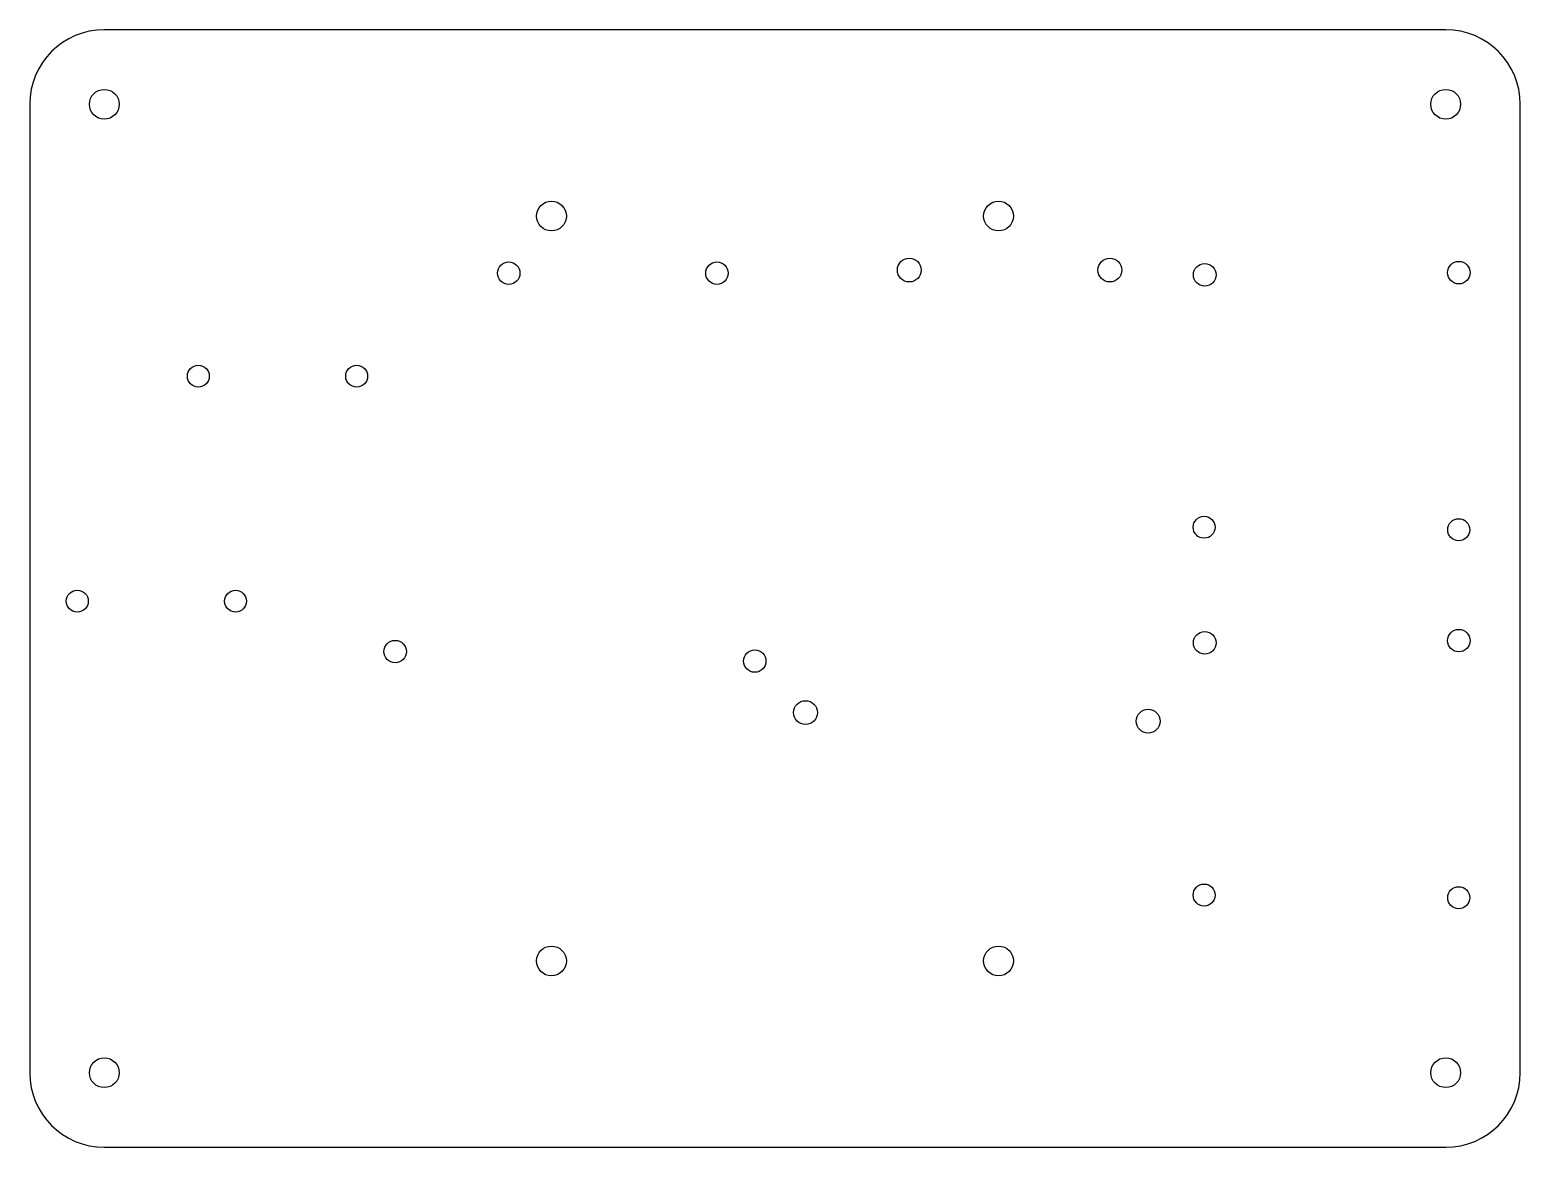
# Model space of a CAD drawing. Header units: millimetres. Extents: x -100 to 100, y -75 to 75.
import ezdxf

# ---------------------------------------------------------------- set-up
doc = ezdxf.new("R2010")
doc.units = ezdxf.units.MM

msp = doc.modelspace()

# ---------------------------------------------------------------- linework, layer by layer
at = {"color": 7, "linetype": 'Continuous', "lineweight": 25}
for p, q in [((90, 75), (-90, 75)), ((-100, 65), (-100, -65)), ((100, -65), (100, 65)), ((-90, -75), (90, -75))]:
    msp.add_line(p, q, dxfattribs=at)
for centre, radius in [((-90, 65), 2), ((90, 65), 2), ((-30, 50), 2), ((30, 50), 2), ((18.02, 42.75), 1.6), ((44.94, 42.75), 1.6), ((-35.73, 42.33), 1.5), ((-7.79, 42.33), 1.5), ((57.66, 42.1), 1.52), ((91.76, 42.4), 1.51), ((-77.39, 28.5), 1.47), ((-56.14, 28.5), 1.47), ((57.59, 8.23), 1.48), ((91.75, 7.88), 1.48), ((-93.64, -1.7), 1.48), ((-72.39, -1.7), 1.47), ((57.66, -7.29), 1.52), ((91.76, -7), 1.51), ((-50.97, -8.47), 1.5), ((-2.71, -9.74), 1.5), ((4.09, -16.66), 1.6), ((50.08, -17.81), 1.6), ((57.59, -41.16), 1.48), ((91.75, -41.51), 1.48), ((-30, -50), 2), ((30, -50), 2), ((-90, -65), 2), ((90, -65), 2)]:
    msp.add_circle(centre, radius, dxfattribs=at)
for centre, start, end in [((-90, 65), 90, 180), ((90, 65), 0, 90), ((-90, -65), 180, 270), ((90, -65), 270, 0)]:
    msp.add_arc(centre, 10, start, end, dxfattribs=at)

doc.saveas('drawing.dxf')
